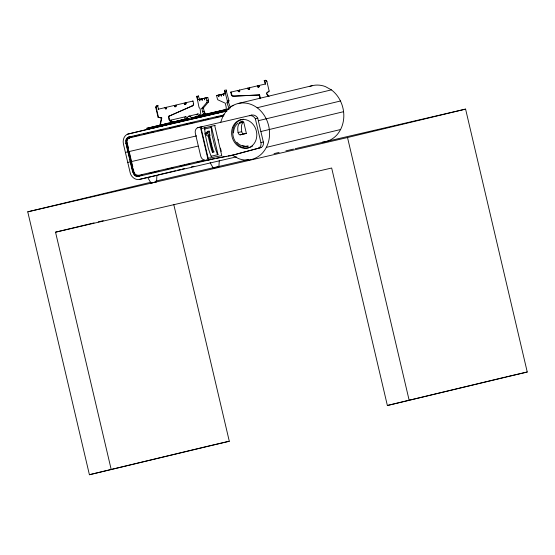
<?xml version="1.0" encoding="UTF-8"?>
<svg xmlns="http://www.w3.org/2000/svg" width="555" height="555" viewBox="0 0 555 555"><rect width="100%" height="100%" fill="white"/><g stroke="black" fill="none" stroke-linecap="round" stroke-linejoin="round"><path stroke-width="0.83" d="M196.963 96.619L196.754 96.216L199.016 107.386L200.119 108.745L200.889 115.371L205.322 114.372L205.024 113.109A2.033 0.486 76.8 0 1 204.143 111.236L203.387 108.003L208.423 102.016A1.811 0.437 76.8 0 0 208.437 100.157L207.806 97.479L197.691 99.727L196.963 96.619C198.253 97.174 198.718 95.134 198.156 96.313M153.742 182.449L156.586 181.776L156.892 175.297M210.394 163.17L213.273 168.096L218.871 166.784L219.315 160.277M233.516 132.957C233.627 129.246 234.98 125.284 238.13 123.085M160.319 125.146L161.782 117.979L161.401 118.062L159.93 125.229L171.939 122.405L171.641 121.143A2.033 1.977 77.6 0 1 169.483 119.575L168.727 116.342L192.314 105.887A1.811 1.755 77.6 0 0 193.612 103.723L192.987 101.045L192.599 101.128M229.257 109.12L227.002 102.821L227.383 101.142L224.546 90.146L225.163 93.67L216.596 95.557L217.22 98.235A1.811 0.437 76.8 0 0 218.059 99.907L225.275 103.202L226.038 106.435A2.033 0.486 76.8 0 1 226.072 108.496L226.371 109.758L228.535 109.279M230.519 107.968L228.549 102.46L228.931 100.774L225.989 89.75L225.982 90.201M220.668 122.336L223.131 115.641L227.071 110.036A28.777 24.691 76.5 0 1 257.145 107.739L331.384 89.868C345.092 100.129 348.332 122.079 336.739 135.101A28.777 24.691 76.5 0 1 322.399 142.142M202.159 126.665L197.365 127.817A5.057 4.336 76.5 0 0 195.346 133.297L200.66 155.948A5.661 4.856 76.5 0 0 205.683 160.464L232.427 155.268L238.449 158.564A28.777 24.691 76.5 0 0 262.501 152.972C274.094 139.95 270.854 118 257.145 107.739M157.53 105.852L157.918 105.769L157.53 105.852A1.436 1.387 77.6 0 0 155.782 107.545L158.057 117.244L161.401 118.062M126.928 138.479L127.15 138.202A5.425 4.655 76.5 0 1 128.42 137.238L129.176 136.96L129.454 137.883L129.051 137.987M203.775 114.739L203.484 113.47A2.033 0.486 76.8 0 1 202.596 111.597L201.84 108.364L206.876 102.377L208.423 102.016M243.68 121.968C240.523 123.938 241.494 128.642 241.723 131.785A3.025 1.554 76.9 0 0 243.825 133.991L246.364 133.38L243.68 121.968C237.318 121.198 237.29 128.413 238.095 132.624A3.025 1.554 76.9 0 0 240.197 134.837L246.364 133.38M205.246 133.45L206.883 132.041L209.311 131.48L209.894 135.399L207.466 135.961L204.767 133.831L207.667 132.888L209.311 131.48M266.795 92.845L269.161 91.089L266.886 81.391A1.436 1.387 77.6 0 0 264.575 80.655L264.18 80.746L264.867 80.843L265.595 83.951L258.602 85.588L258.741 87.024L257.832 87.232M269.161 91.089L266.539 93.309L269.036 96.514M164.689 107.698L165.917 109.064L165.98 107.399L174.638 105.367C174.27 107.524 177.218 106.831 175.928 105.061L175.429 106.817M238.088 91.388L237.873 90.472L238.261 90.382L239.108 91.832L239.156 90.167L248.161 88.051C247.794 90.208 250.742 89.515 249.452 87.752L249.056 87.836L249.195 89.272L248.439 89.556M240.058 122.808L239.399 123.161L243.028 122.315M129.114 138.001L128.545 138.348A4.745 4.072 76.5 0 0 126.894 141.379L126.984 143.197M149.302 128.864L126.977 134.393A8.88 7.617 76.5 0 0 123.432 144.022L130.106 172.459A8.88 7.617 76.5 0 0 131.445 175.637L132.111 176.545A8.88 7.617 76.5 0 0 139.555 179.376L236.416 156.871M192.314 105.887L168.338 116.425L168.727 116.342M129.294 137.931L128.302 138.403A4.745 4.072 76.5 0 0 126.658 141.442L133.387 171.564L135.004 174.471A4.017 3.448 76.5 0 0 135.885 175.075L138.611 175.359L138.479 175.88M239.732 122.19L242.41 121.122L241.709 121.288M230.034 155.844L261.01 147.554A4.967 4.267 76.5 0 0 263.327 141.997L257.749 118.215A6.341 5.439 76.5 0 0 251.713 115.121L197.552 127.726M232.427 155.268L261.01 147.554M155.22 182.089L150.981 183.088L147.692 177.454L148.351 177.295M157.03 175.269L147.692 177.454M150.981 183.088L151.376 182.99M147.29 129.405L146.908 129.495L226.835 110.938M238.213 103.487L312.451 85.616M188.901 116.155L197.76 114.025M159.902 125.146L146.638 128.344L228.251 109.391M164.946 123.931L168.304 123.127M175.026 121.51L171.668 122.315L184.926 119.249A2.317 1.193 76.9 0 1 186.202 116.876L186.522 117.181A2.317 1.193 76.9 0 1 187.236 118.694M180.909 120.088L184.274 119.283M187.694 118.59L172.251 122.315L188.034 118.659M195.901 116.619L203.935 114.691M160.999 126.047L166.056 124.882M167.679 124.445L173.618 123.064M176.983 122.253L181.048 121.226M191.905 118.61L194.625 118.007M153.263 128.011L156.635 127.241M160.825 126.193L165.876 125.014M167.548 124.577L170.919 123.8M173.188 123.307L172.522 123.467L173.444 123.259M177.628 122.149L180.999 121.372M184.35 120.532L187.722 119.755M191.912 118.708L196.997 117.57M129.419 136.905L128.177 137.293A5.425 4.655 76.5 0 0 126.915 138.264L126.478 138.833A4.842 4.156 76.5 0 0 125.86 140.304L125.923 143.377L132.513 171.453L134.22 174.964A4.905 4.211 76.5 0 0 135.323 175.838L137.134 176.414A6.528 5.606 76.5 0 0 138.008 176.428L138.479 176.351M129.079 137.48L132.694 136.634M224.331 114.85L128.94 137.016L129.218 137.938L129.697 137.82M126.582 143.287L125.936 143.44L127.22 143.135L128.378 148.081M251.713 115.121L249.32 115.697A6.341 5.439 76.5 0 1 255.355 118.791L257.749 118.215M200.785 128.725L201.215 128.621L208.16 158.224L207.723 158.328L200.785 128.725L215.139 125.381L214.702 125.485L221.778 155.657L207.723 158.328M204.413 127.879L204.844 127.775M210.879 126.373L211.316 126.269M204.677 129.024L211.608 127.407L217.997 154.637L211.066 156.253L209.832 152.861A62.333 32.01 76.9 0 1 208.16 147.575L205.315 134.962L204.677 129.024L205.114 128.92M211.15 127.518L211.608 127.407M207.605 132.395L207.501 131.403L207.917 131.299M340.555 100.982L258.332 120.706M218.094 139.957L218.531 139.853M240.197 134.837L242.736 134.227M343.51 111.708L260.871 131.528M133.151 171.308L132.513 171.453L133.79 171.155L133.214 168.685M258.616 148.136A4.967 4.267 76.5 0 0 260.933 142.573L263.327 141.997M211.066 156.253L211.497 156.142M217.997 154.637L217.539 154.748L216.332 151.349A62.333 32.01 76.9 0 1 214.66 146.069L212.135 135.406L211.177 127.511M138.847 175.297L137.883 175.456M139.069 176.233L138.438 176.379M205.683 160.464L214.674 158.515M210.269 159.68L138.59 176.344L138.368 175.415L204.545 160.027M266.442 147.359L340.68 129.495M139.555 179.376L147.907 177.364M157.932 174.957L175.477 170.732M177.149 170.329L180.486 169.525M182.158 169.122L184.662 168.519M191.35 166.909L193.855 166.306M173.791 204.601L229.291 441.232L89.41 474.726L27.75 211.823L150.877 182.234M27.75 211.823L347.527 137.529L465.589 109.106L527.25 372.003L387.369 405.497L331.668 168.012L55.535 232.177L111.236 469.655M55.535 232.177L94.052 222.902M98.235 221.896L103.258 220.689M89.41 474.726L206.633 446.504M387.369 405.497L505.432 377.074M195.54 116.571L196.928 116.238M196.22 117.625L197.198 117.396M151.834 182.879L153.097 182.581M196.963 96.369L198.51 96.001M225.108 91.436L226.655 91.075M197.691 99.727L199.238 99.359M199.328 99.366L201.194 98.929M203.574 98.408L201.708 98.845L202.235 100.393L202.027 98.769M206.037 97.867L204.164 98.304L204.698 99.851L204.49 98.228M207.806 97.479L206.259 97.84L206.89 100.524A1.811 0.437 76.8 0 1 206.876 102.377M165.071 107.615L158.085 109.259L158.466 109.169L157.738 106.06M175.546 105.145L184.551 103.029C184.184 105.186 187.132 104.493 185.842 102.724L185.46 102.807L185.488 104.382L184.544 104.347M185.46 102.807L192.987 101.045M260.42 98.596A2.033 1.97 77.6 0 0 260.364 98.173L259.608 94.947L233.488 96.188A1.811 1.755 77.6 0 1 231.366 94.829L230.741 92.151L238.261 90.382M249.056 87.836L257.714 85.803C257.34 87.961 260.288 87.267 258.998 85.498L258.602 85.588M216.596 95.557L218.143 95.189M220.238 94.732L218.365 95.169L218.899 96.716L218.691 95.092M222.694 94.19L220.828 94.627L221.362 96.175L221.147 94.551M225.073 93.67L223.207 94.1L223.734 95.654L223.526 94.031M206.89 100.524L208.437 100.157M227.383 101.142L228.931 100.774M201.84 108.364L203.387 108.003M227.002 102.821L228.549 102.46M202.596 111.597L204.143 111.236M203.484 113.47L205.024 113.109M226.371 109.758L227.918 109.391M203.657 115.974L204.788 115.704M198.066 115.974L198.662 115.829M199.273 115.69L201.056 115.273M204.518 114.552L206.939 113.983M227.023 109.592L196.352 116.73A2.317 1.991 76.5 0 1 196.283 116.134M224.872 111.312L226.079 111.028M170.718 120.164L185.55 116.716M202.443 114.947L227.765 109.064M227.467 109.217L208.056 113.726L208.326 114.878M201.326 116.425L201.867 116.3M208.625 114.732L211.295 114.143M217.955 112.498L221.424 111.791M222.971 111.395L225.642 110.813M208.77 114.767L212.149 113.983M215.923 113.116L221.431 111.826M223.117 111.43L226.495 110.646M184.926 120.595L187.458 120.005M194.215 118.437L197.587 117.653M200.965 116.869L204.344 116.085M208.562 115.107L211.941 114.316M215.312 113.532L218.691 112.748M127.581 134.095L226.967 111M134.379 136.246L139.444 135.066M143.662 134.088L148.726 132.909M150.412 132.52L153.791 131.736M158.008 130.751L163.073 129.579M169.823 128.011L173.202 127.227M174.887 126.831L179.952 125.652M184.17 124.674L187.548 123.89M189.234 123.501L194.299 122.322M201.056 120.754L203.581 120.164M205.274 119.776L208.645 118.985M215.402 117.417L218.774 116.633M220.46 116.245L222.992 115.655M129.218 137.938L223.707 115.981M207.501 131.403L209.291 130.98M125.402 152.417L128.149 151.779L129.523 157.627M196.588 135.878L128.552 151.688L129.135 154.193M205.371 134.289L207.792 133.727L209.894 135.399M238.074 132.534L241.702 131.695M127.754 162.435L198.093 146.097M208.201 136.322L210.727 146.985A62.333 32.01 76.9 0 0 212.392 152.264L214.188 151.862M138.722 175.824L142.073 175.047M148.775 173.486L152.125 172.709M153.797 172.321L158.82 171.148M165.522 169.594L168.04 169.004M169.712 168.616L173.063 167.839M179.764 166.278L184.787 165.112M186.466 164.724L189.817 163.94M196.519 162.386L199.869 161.609M201.541 161.214L206.571 160.048M210.879 159.056L209.956 159.271L210.477 159.313M155.934 181.055L248.744 159.493M274.059 153.61L279.123 152.431M285.874 150.863L293.463 149.101M295.156 148.712L465.589 109.106M216.838 167.249L218.871 166.784M215.305 167.631L213.273 168.096M207.473 446.303L229.291 441.232M506.271 376.88L527.25 372.003M210.123 162.435L210.567 162.331M156.232 181.853L156.586 181.776M266.886 81.391L266.49 81.474A1.436 1.387 77.6 0 0 264.18 80.746M155.782 107.545L156.17 107.455A1.436 1.387 77.6 0 1 157.918 105.769M265.595 83.951L265.2 84.034L264.471 80.926M257.319 85.893L257.714 85.803M248.161 88.051L247.766 88.141L247.981 89.057L248.376 88.973M239.156 90.167L239.552 90.083L239.788 91.18L239.108 91.832M230.741 92.151L231.137 92.061L231.761 94.745A1.811 1.755 77.6 0 0 233.884 96.105L259.608 94.947M258.817 86.504L259.213 86.42M249.271 88.758L249.667 88.668M184.17 103.112L184.551 103.029M174.256 105.45L174.638 105.367M239.371 91.082L239.767 90.999M165.98 107.399L166.361 107.309L166.597 108.405L165.917 109.064M184.385 104.035L184.766 103.951M185.675 103.73L186.057 103.646M174.471 106.366L174.853 106.282M175.762 106.06L176.143 105.977M166.195 108.315L166.576 108.232M231.366 94.829L231.761 94.745M193.23 103.806L193.612 103.723M233.488 96.188L233.884 96.105M158.057 117.244L161.782 117.979M260.024 98.679A2.033 1.97 77.6 0 0 259.969 98.263L260.364 98.173M168.533 117.237L169.102 119.658L169.483 119.575M171.641 121.143L171.259 121.226A2.033 1.977 77.6 0 1 170.066 120.976M212.392 152.264L212.808 152.181L208.86 135.323M138.833 176.289L138.244 176.407A6.528 5.606 76.5 0 1 137.369 176.358L136.676 176.233M216.353 158.196L226.426 156.281M228.105 155.962L232.302 155.164M207.667 132.888L207.195 133.269L207.792 133.727M137.668 175.401L136.128 175.019A4.017 3.448 76.5 0 1 135.24 174.416L133.554 171.211M242.514 145.681L245.393 146.326L248.272 146.111C244.061 147.311 239.552 145.479 236.812 142.191M136.315 176.122L135.566 175.775A4.905 4.211 76.5 0 1 134.823 175.248M174.929 106.865L174.534 106.532M331.384 89.868L325.362 86.573A28.777 24.691 76.5 0 0 309.371 86.587M134.463 174.901L132.964 172.175L129.912 159.292M266.643 94.038L268.641 96.598M347.527 137.529L409.188 400.426M259.213 95.03L259.969 98.263M255.355 118.791L260.933 142.573M223.485 110.417L223.755 111.576M220.467 148.116L221.244 151.418M199.654 99.296L199.862 100.913L198.51 96.251M156.17 107.455L158.446 117.16M148.913 127.823L149.184 128.982M129.35 152.202L132.825 167.034M126.165 143.322L126.096 140.249A4.842 4.156 76.5 0 1 126.214 139.839M126.373 144.224L127.955 150.939M209.415 135.025L212.1 146.666A62.333 32.01 76.9 0 0 213.765 151.945M201.25 127.393A5.057 4.336 76.5 0 1 201.68 126.991M126.36 139.458A4.842 4.156 76.5 0 1 126.713 138.778M250.388 147.235A14.562 12.494 76.5 0 1 233.218 136.641A14.562 12.494 76.5 0 1 243.458 119.207M252.546 146.027A14.562 12.494 76.5 0 1 251.131 146.888M193.209 104.742A1.811 1.755 77.6 0 1 191.933 105.97M169.733 120.726A2.033 1.977 77.6 0 1 169.448 120.421M169.233 120.053A2.033 1.977 77.6 0 1 169.102 119.658M231.511 106.588A2.317 1.991 76.5 0 1 233.759 105.686M187.493 118.86A2.317 1.991 76.5 0 1 189.935 116.238L190.421 116.501A2.317 1.991 76.5 0 1 191.364 117.965L200.223 115.829A2.317 1.991 76.5 0 0 199.287 114.365L198.801 114.101A2.317 1.991 76.5 0 0 196.858 114.552M170.052 121.018A2.317 1.193 76.9 0 1 171.37 120.324M172.23 121.566A2.317 1.193 76.9 0 1 172.404 122.142M232.462 127.685A14.562 12.494 76.5 0 0 246.087 148.296A14.562 12.494 76.5 0 0 254.065 125.687A14.562 12.494 76.5 0 0 232.462 127.685"/></g></svg>
